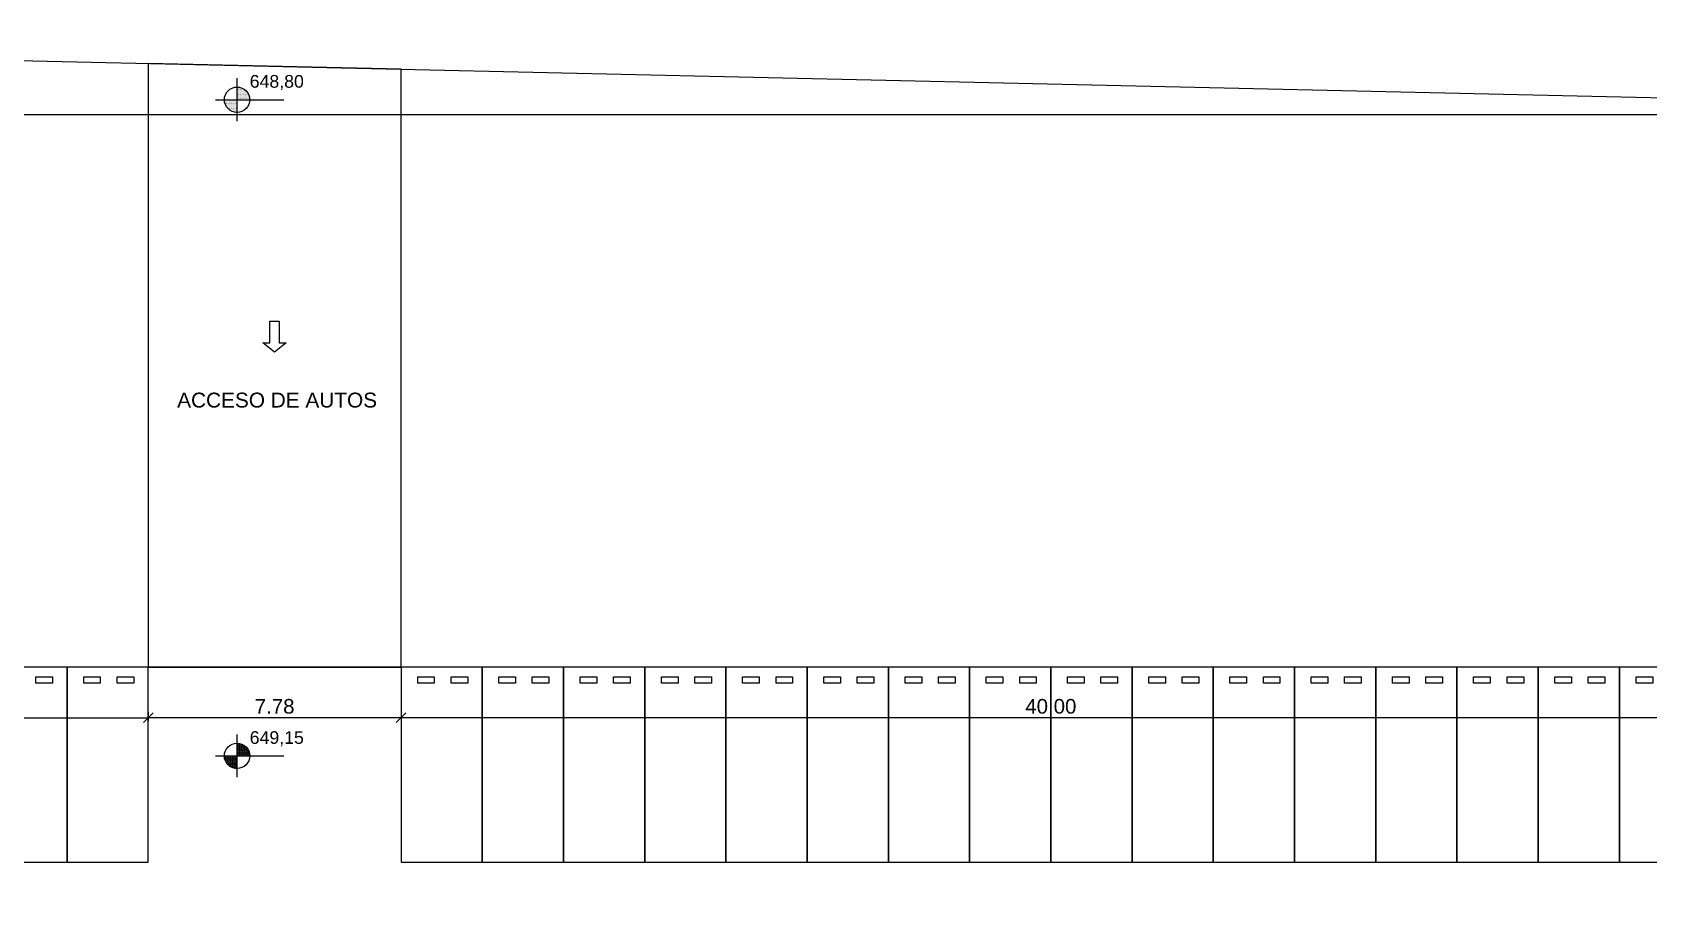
# Model space of a CAD drawing. Header units: metres. Extents: x 0 to 8715937, y -236336 to 216.
# Drawn here: x 126.65 to 176.4, y 119.51 to 146.67 of the extents above; entities that cross this region are included whole.
import ezdxf

# ---------------------------------------------------------------- set-up
doc = ezdxf.new("R2010")
doc.units = ezdxf.units.M
doc.header["$MEASUREMENT"] = 0
doc.header["$PDMODE"] = 3
for name, color, linetype in [('0-BLOCK-ARQUITECTURA', 7, 'Continuous'), ('0-BLOCK-COCHERAS', 7, 'Continuous'), ('0-BLOCK-ESTRUCTURA', 7, 'Continuous'), ('1', 7, 'Continuous'), ('AUX', 251, 'Continuous'), ('COCHERAS', 251, 'Continuous'), ('COTAS ESTACIONAMIENTO', 2, 'Continuous'), ('terreno mensura', 6, 'Continuous'), ('TEXTO', 7, 'Continuous')]:
    doc.layers.add(name, color=color, linetype=linetype)
doc.styles.add('AR', font='arial.ttf')
doc.styles.add('ARIAL', font='arial.ttf')
doc.dimstyles.new('DIARCO-01', dxfattribs={"dimtxt": 0.45, "dimasz": 0.3, "dimexe": 0.1, "dimexo": 0.18, "dimgap": 0.12, "dimtad": 1, "dimzin": 0, "dimdsep": 46, "dimtxsty": 'AR', "dimblk": 'OBLIQUE', "dimcen": 0.09, "dimclrd": 52, "dimclre": 251, "dimclrt": 256, "dimadec": 0, "dimazin": 0, "dimtfac": 1, "dimtofl": 0, "dimtmove": 1, "dimatfit": 3, "dimldrblk": 'OBLIQUE', "dimfxl": 0.18, "dimtolj": 1, "dimtzin": 0, "dimarcsym": 1})

# ---------------------------------------------------------------- blocks, each defined once
blk = doc.blocks.new('_Oblique')
at = {"layer": '1', "color": 0, "lineweight": -2}
blk.add_line((-0.5, -0.5), (0.5, 0.5), dxfattribs=at)
blk = doc.blocks.new('*D112')
at = {"layer": 'COTAS ESTACIONAMIENTO', "color": 251, "lineweight": -2, "transparency": 16777216}
for p, q in [((42.5, 125.754), (42.5, 125.474)), ((50.28, 125.754), (50.28, 125.474))]:
    blk.add_line(p, q, dxfattribs=at)
at = {"layer": 'COTAS ESTACIONAMIENTO', "color": 52, "lineweight": -2, "transparency": 16777216}
blk.add_line((50.28, 125.574), (42.5, 125.574), dxfattribs=at)
at = {"layer": 'Defpoints', "color": 0, "transparency": 16777216}
for p in [(42.5, 127.13), (50.28, 127.13), (42.5, 125.574)]:
    blk.add_point(p, dxfattribs=at)
at = {"layer": 'COTAS ESTACIONAMIENTO', "color": 52, "lineweight": -2, "transparency": 16777216, "xscale": 0.3, "yscale": 0.3, "zscale": 0.3, "rotation": 180}
blk.add_blockref('_Oblique', (42.5, 125.574), dxfattribs=at)
at = {"layer": 'COTAS ESTACIONAMIENTO', "color": 52, "lineweight": -2, "transparency": 16777216, "xscale": 0.3, "yscale": 0.3, "zscale": 0.3}
blk.add_blockref('_Oblique', (50.28, 125.574), dxfattribs=at)
at = {"layer": 'COTAS ESTACIONAMIENTO', "transparency": 16777216, "insert": (46.39, 125.924), "char_height": 0.45, "attachment_point": 5, "style": 'AR'}
blk.add_mtext('\\A1;7.78', dxfattribs=at)
blk = doc.blocks.new('Cochera 6 mts')
at = {"lineweight": 0}
blk.add_lwpolyline([(0, 0), (2.5, 0), (2.5, -6), (0, -6)], close=True, dxfattribs=at)
for points in [[(0.959, -0.3), (0.447, -0.3), (0.447, -0.488), (0.959, -0.488)], [(1.987, -0.3), (1.475, -0.3), (1.475, -0.488), (1.987, -0.488)]]:
    blk.add_lwpolyline(points, close=True)
blk = doc.blocks.new('*D118')
at = {"layer": 'COTAS ESTACIONAMIENTO', "color": 251, "lineweight": -2, "transparency": 16777216}
for p, q in [((0, 125.754), (0, 125.474)), ((42.5, 125.754), (42.5, 125.474))]:
    blk.add_line(p, q, dxfattribs=at)
at = {"layer": 'COTAS ESTACIONAMIENTO', "color": 52, "lineweight": -2, "transparency": 16777216}
blk.add_line((0, 125.574), (42.5, 125.574), dxfattribs=at)
at = {"layer": 'Defpoints', "color": 0, "transparency": 16777216}
for p in [(0, 127.13), (42.5, 127.13), (42.5, 125.574)]:
    blk.add_point(p, dxfattribs=at)
at = {"layer": 'COTAS ESTACIONAMIENTO', "color": 52, "lineweight": -2, "transparency": 16777216, "xscale": 0.3, "yscale": 0.3, "zscale": 0.3, "rotation": 180}
blk.add_blockref('_Oblique', (0, 125.574), dxfattribs=at)
at = {"layer": 'COTAS ESTACIONAMIENTO', "color": 52, "lineweight": -2, "transparency": 16777216, "xscale": 0.3, "yscale": 0.3, "zscale": 0.3}
blk.add_blockref('_Oblique', (42.5, 125.574), dxfattribs=at)
at = {"layer": 'COTAS ESTACIONAMIENTO', "transparency": 16777216, "insert": (21.25, 125.924), "char_height": 0.45, "attachment_point": 5, "style": 'AR'}
blk.add_mtext('\\A1;42.50', dxfattribs=at)
blk = doc.blocks.new('*D127')
at = {"layer": 'COTAS ESTACIONAMIENTO', "color": 251, "lineweight": -2, "transparency": 16777216}
for p, q in [((50.28, 125.754), (50.28, 125.474)), ((90.28, 125.754), (90.28, 125.474))]:
    blk.add_line(p, q, dxfattribs=at)
at = {"layer": 'COTAS ESTACIONAMIENTO', "color": 52, "lineweight": -2, "transparency": 16777216}
blk.add_line((90.28, 125.574), (50.28, 125.574), dxfattribs=at)
at = {"layer": 'Defpoints', "color": 0, "transparency": 16777216}
for p in [(50.28, 127.13), (90.28, 127.13), (50.28, 125.574)]:
    blk.add_point(p, dxfattribs=at)
at = {"layer": 'COTAS ESTACIONAMIENTO', "color": 52, "lineweight": -2, "transparency": 16777216, "xscale": 0.3, "yscale": 0.3, "zscale": 0.3, "rotation": 180}
blk.add_blockref('_Oblique', (50.28, 125.574), dxfattribs=at)
at = {"layer": 'COTAS ESTACIONAMIENTO', "color": 52, "lineweight": -2, "transparency": 16777216, "xscale": 0.3, "yscale": 0.3, "zscale": 0.3}
blk.add_blockref('_Oblique', (90.28, 125.574), dxfattribs=at)
at = {"layer": 'COTAS ESTACIONAMIENTO', "transparency": 16777216, "insert": (70.28, 125.924), "char_height": 0.45, "attachment_point": 5, "style": 'AR'}
blk.add_mtext('\\A1;40.00', dxfattribs=at)
blk = doc.blocks.new('NivP')
at = {"layer": 'AUX', "ltscale": 0.21}
h = blk.add_hatch(dxfattribs=at)
h.set_pattern_fill('DOTS', color=256, scale=0.016, style=0)
h.set_pattern_definition([(0, (-0.39, -0.39), (0.0127, 0.0254), [0, -0.0254])])
h.paths.add_polyline_path([(0, 0.39), (0, 0), (0.39, 0, 0.414214)])
h.paths.add_polyline_path([(-0.39, 0, 0.414214), (0, -0.39), (0, 0)])
at = {"layer": 'TEXTO', "ltscale": 0.21}
for points in [[(0, -0.66), (0, 0.66)], [(-0.66, 0), (1.44, 0)]]:
    blk.add_lwpolyline(points, dxfattribs=at)
blk.add_circle((0, 0), 0.39, dxfattribs=at)
blk = doc.blocks.new('DPM-ARQUITECTURA')
at = {"layer": 'terreno mensura', "ltscale": 0.1}
blk.add_lwpolyline([(112.279, 0), (0, 0), (0, 146.67), (112.28, 144.13)], close=True, dxfattribs=at)
for p in [(45.233, 144.597), (45.233, 124.402)]:
    blk.add_blockref('NivP', p)
at = {"ltscale": 0.49, "char_height": 0.39, "width": 2.83425, "attachment_point": 1, "style": 'AR'}
for s, insert in [('648,80', (45.623, 145.356)), ('649,15', (45.623, 125.161))]:
    blk.add_mtext(s, dxfattribs=dict(at, insert=insert))
blk = doc.blocks.new('DPM-ESTRUCTURA')
at = {"layer": 'terreno mensura', "ltscale": 0.1}
blk.add_lwpolyline([(112.279, 0), (0, 0), (0, 146.67), (112.28, 144.13)], close=True, dxfattribs=at)
blk = doc.blocks.new('DPM-COCHERAS')
blk.add_lwpolyline([(46.39, 137.778), (46.533, 137.778), (46.533, 137.109), (46.75, 137.109), (46.39, 136.826), (46.03, 137.109), (46.247, 137.109), (46.247, 137.778), (46.39, 137.778)])
at = {"layer": 'COCHERAS', "ltscale": 0.1}
blk.add_line((131.955, 144.13), (-16.579, 144.13), dxfattribs=at)
for points in [[(42.5, 127.13), (50.28, 127.13), (50.28, 145.533), (42.5, 145.709)], [(0, 102.13), (21.88, 102.13), (21.88, 107.13), (90.28, 107.13), (90.28, 127.13), (0, 127.13)]]:
    blk.add_lwpolyline(points, close=True, dxfattribs=at)
at = {"layer": 'terreno mensura', "ltscale": 0.1}
blk.add_lwpolyline([(112.279, 0), (0, 0), (0, 146.67), (112.28, 144.13)], close=True, dxfattribs=at)
at = {"layer": 'COCHERAS', "xscale": -1}
for p in [(40, 127.13), (42.5, 127.13), (52.78, 127.13), (55.28, 127.13), (57.78, 127.13), (60.28, 127.13), (62.78, 127.13), (65.28, 127.13), (67.78, 127.13), (70.28, 127.13), (72.78, 127.13), (75.28, 127.13), (77.78, 127.13), (80.28, 127.13), (82.78, 127.13), (85.28, 127.13), (87.78, 127.13), (90.28, 127.13)]:
    blk.add_blockref('Cochera 6 mts', p, dxfattribs=at)
at = {"layer": 'TEXTO', "style": 'ARIAL'}
blk.add_text('ACCESO DE AUTOS', height=0.45826, dxfattribs=at).set_placement((43.39, 135.123))
at = {"layer": 'COTAS ESTACIONAMIENTO'}
dim = blk.add_linear_dim(base=(42.5, 125.574), p1=(0, 127.13), p2=(42.5, 127.13), dimstyle='DIARCO-01', override={"dimfxlon": 1}, dxfattribs=at)
dim.commit()
dim.dimension.update_dxf_attribs({"geometry": '*D118', "text_midpoint": (21.25, 125.924)})
for base, p1, p2, picture, middle in [((42.5, 125.574), (50.28, 127.13), (42.5, 127.13), '*D112', (46.39, 125.924)), ((50.28, 125.574), (90.28, 127.13), (50.28, 127.13), '*D127', (70.28, 125.924))]:
    dim = blk.add_linear_dim(base=base, p1=p1, p2=p2, angle=180, dimstyle='DIARCO-01', override={"dimfxlon": 1}, dxfattribs=at)
    dim.commit()
    dim.dimension.update_dxf_attribs({"geometry": picture, "text_midpoint": middle})

msp = doc.modelspace()

# ---------------------------------------------------------------- block references
at = {"layer": '0-BLOCK-ARQUITECTURA'}
msp.add_blockref('DPM-ARQUITECTURA', (87.72, 0), dxfattribs=at)
at = {"layer": '0-BLOCK-COCHERAS'}
msp.add_blockref('DPM-COCHERAS', (87.72, 0), dxfattribs=at)
at = {"layer": '0-BLOCK-ESTRUCTURA', "ltscale": 0.1}
msp.add_blockref('DPM-ESTRUCTURA', (87.72, 0), dxfattribs=at)

doc.saveas('drawing.dxf')
